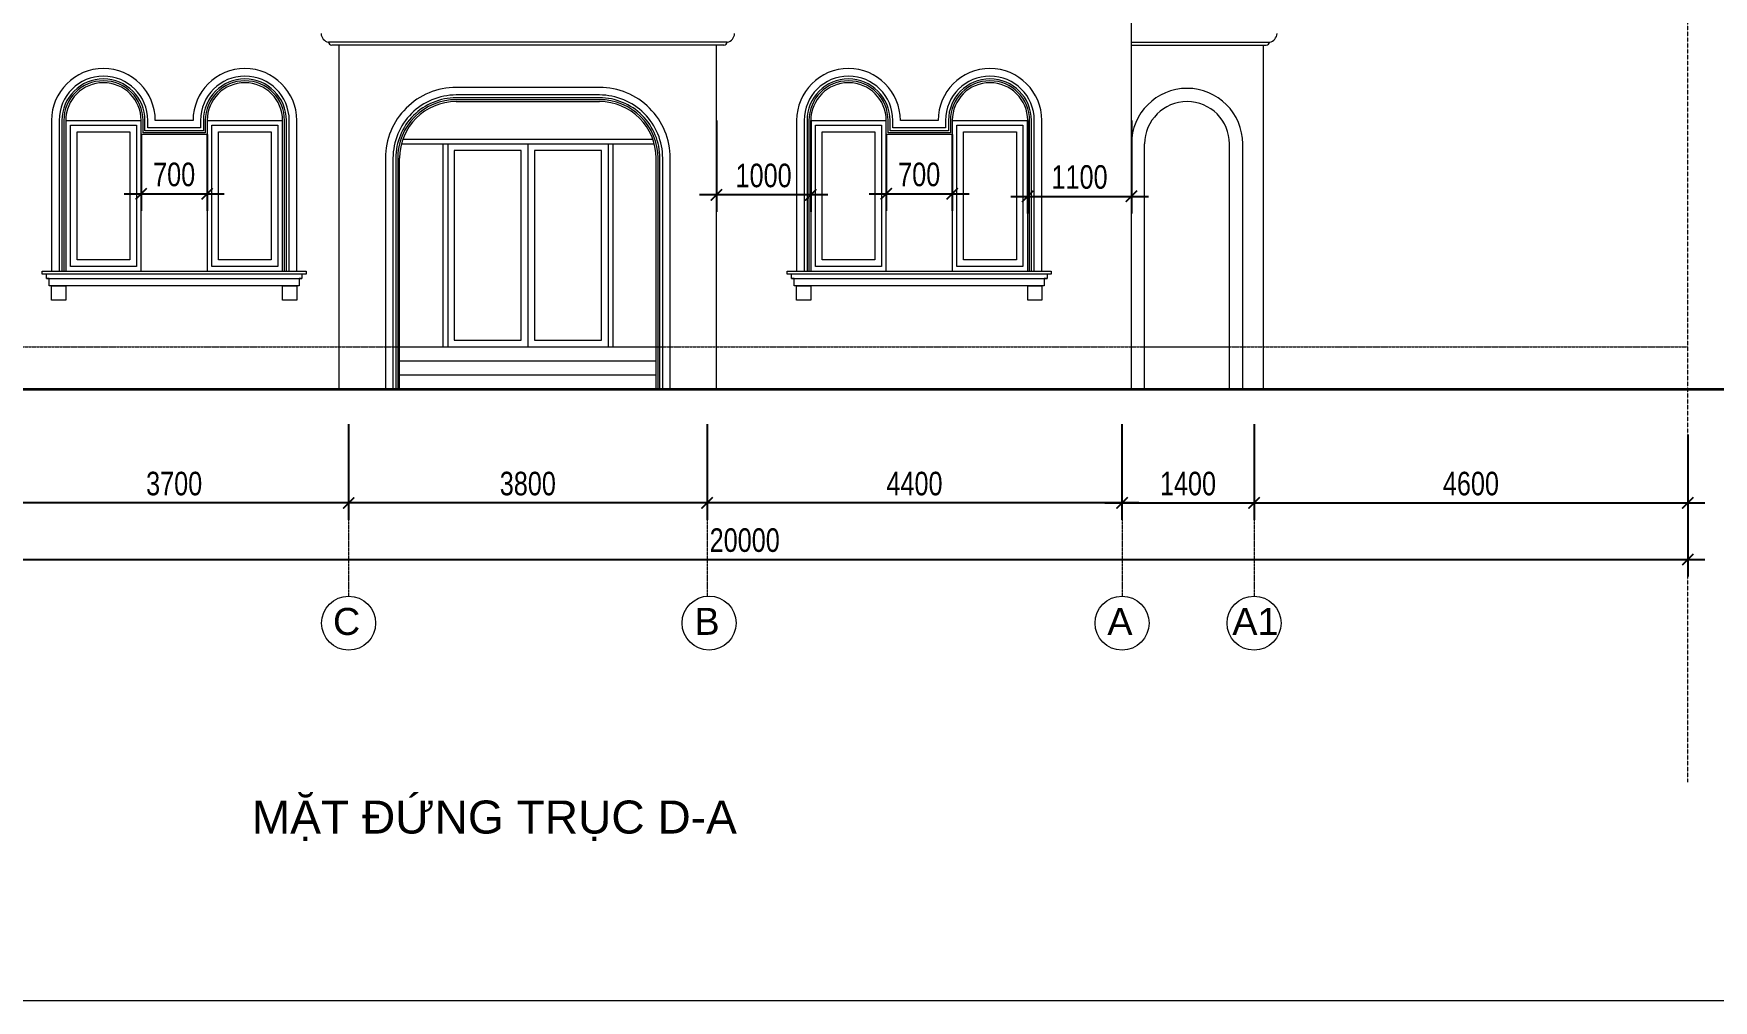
# Model space of a CAD drawing. Header units: millimetres. Extents: x 33748 to 451939, y -263262 to 62681.
# Drawn here: x 283515 to 301326, y -194383 to -184127 of the extents above; entities that cross this region are included whole.
import ezdxf
from ezdxf.enums import TextEntityAlignment as Align

# ---------------------------------------------------------------- set-up
doc = ezdxf.new("R2010")
doc.units = ezdxf.units.MM
doc.header["$PDMODE"] = 98
doc.linetypes.add('CENTER', pattern=[50.8, 31.75, -6.35, 6.35, -6.35])
doc.linetypes.add('HIDDEN', pattern=[0.375, 0.25, -0.125])
doc.layers.get('Defpoints').update_dxf_attribs({"color": 202, "lineweight": 13})
for name, color, linetype, lineweight in [('-CENTER', 143, 'CENTER', 13), ('-DOOR', 137, 'Continuous', 9), ('-HATCH', 8, 'Continuous', 5), ('-KH', 143, 'Continuous', 13), ('-LINE1', 7, 'Continuous', 18), ('-RANH GIOI KHU DAT', 12, 'CENTER', 18), ('-TEXT', 7, 'Continuous', 15), ('-WALL', 4, 'Continuous', 35)]:
    doc.layers.add(name, color=color, linetype=linetype, lineweight=lineweight)
for name, color, linetype in [('-HATCH CONCRETE', 54, 'Continuous'), ('1-NETMANH', 8, 'Continuous'), ('12. NET DIM', 9, 'Continuous')]:
    doc.layers.add(name, color=color, linetype=linetype)
doc.styles.add('1', font='arial.ttf')
doc.styles.add('AVANH', font='', dxfattribs={"width": 0.8})
doc.styles.get("Standard").update_dxf_attribs({"font": 'arial.ttf'})
doc.styles.get('AVANH').set_extended_font_data('.VnAvantH')
doc.dimstyles.new('C_100A3', dxfattribs={"dimscale": 100, "dimtxt": 2.5, "dimasz": 1.2, "dimexe": 1.8, "dimexo": 0, "dimgap": 0.75, "dimtad": 1, "dimdec": 0, "dimzin": 0, "dimdsep": 46, "dimtxsty": 'AVANH', "dimblk": 'ARCHTICK', "dimcen": 0, "dimdle": 1.8, "dimclrd": 256, "dimclre": 256, "dimclrt": 7, "dimadec": 0, "dimazin": 0, "dimtfac": 0.0001, "dimtdec": 0, "dimtix": 1, "dimtmove": 2, "dimatfit": 3, "dimldrblk": 'ARCHTICK', "dimfxl": 1.8, "dimtolj": 1, "dimtzin": 0, "dimarcsym": 0})

# ---------------------------------------------------------------- blocks, each defined once
blk = doc.blocks.new('_ARCHTICK')
at = {"const_width": 0.15}
blk.add_lwpolyline([(-0.5, -0.5), (0.5, 0.5)], dxfattribs=at)
blk = doc.blocks.new('*D1023')
at = {"layer": '12. NET DIM', "lineweight": -2, "transparency": 16777216}
for p, q in [((290655, -188270), (290655, -189286)), ((295055, -188270), (295055, -189286)), ((295235, -189106), (290475, -189106))]:
    blk.add_line(p, q, dxfattribs=at)
at = {"layer": 'Defpoints', "color": 0, "transparency": 16777216}
for p in [(290655, -188270), (295055, -188270), (290655, -189106)]:
    blk.add_point(p, dxfattribs=at)
at = {"layer": '12. NET DIM', "lineweight": -2, "transparency": 16777216, "xscale": 120, "yscale": 120, "zscale": 120, "rotation": 180}
blk.add_blockref('_ARCHTICK', (290655, -189106), dxfattribs=at)
at = {"layer": '12. NET DIM', "lineweight": -2, "transparency": 16777216, "xscale": 120, "yscale": 120, "zscale": 120}
blk.add_blockref('_ARCHTICK', (295055, -189106), dxfattribs=at)
at = {"layer": '12. NET DIM', "color": 7, "transparency": 16777216, "insert": (292855, -188902), "char_height": 250, "attachment_point": 5, "style": 'AVANH'}
blk.add_mtext('\\A1;4400', dxfattribs=at)
blk = doc.blocks.new('*D1024')
at = {"layer": '12. NET DIM', "lineweight": -2, "transparency": 16777216}
for p, q in [((286855, -188270), (286855, -189286)), ((290655, -188270), (290655, -189286)), ((290835, -189106), (286675, -189106))]:
    blk.add_line(p, q, dxfattribs=at)
at = {"layer": 'Defpoints', "color": 0, "transparency": 16777216}
for p in [(286855, -188270), (290655, -188270), (286855, -189106)]:
    blk.add_point(p, dxfattribs=at)
at = {"layer": '12. NET DIM', "lineweight": -2, "transparency": 16777216, "xscale": 120, "yscale": 120, "zscale": 120, "rotation": 180}
blk.add_blockref('_ARCHTICK', (286855, -189106), dxfattribs=at)
at = {"layer": '12. NET DIM', "lineweight": -2, "transparency": 16777216, "xscale": 120, "yscale": 120, "zscale": 120}
blk.add_blockref('_ARCHTICK', (290655, -189106), dxfattribs=at)
at = {"layer": '12. NET DIM', "color": 7, "transparency": 16777216, "insert": (288755, -188902), "char_height": 250, "attachment_point": 5, "style": 'AVANH'}
blk.add_mtext('\\A1;3800', dxfattribs=at)
blk = doc.blocks.new('*D1025')
at = {"layer": '12. NET DIM', "lineweight": -2, "transparency": 16777216}
for p, q in [((283155, -188270), (283155, -189286)), ((286855, -188270), (286855, -189286)), ((287035, -189106), (282975, -189106))]:
    blk.add_line(p, q, dxfattribs=at)
at = {"layer": 'Defpoints', "color": 0, "transparency": 16777216}
for p in [(283155, -188270), (286855, -188270), (283155, -189106)]:
    blk.add_point(p, dxfattribs=at)
at = {"layer": '12. NET DIM', "lineweight": -2, "transparency": 16777216, "xscale": 120, "yscale": 120, "zscale": 120, "rotation": 180}
blk.add_blockref('_ARCHTICK', (283155, -189106), dxfattribs=at)
at = {"layer": '12. NET DIM', "lineweight": -2, "transparency": 16777216, "xscale": 120, "yscale": 120, "zscale": 120}
blk.add_blockref('_ARCHTICK', (286855, -189106), dxfattribs=at)
at = {"layer": '12. NET DIM', "color": 7, "transparency": 16777216, "insert": (285005, -188902), "char_height": 250, "attachment_point": 5, "style": 'AVANH'}
blk.add_mtext('\\A1;3700', dxfattribs=at)
blk = doc.blocks.new('*D1011')
at = {"layer": '12. NET DIM', "lineweight": -2, "transparency": 16777216}
for p, q in [((295055, -188270), (295055, -189286)), ((296455, -188270), (296455, -189286)), ((294875, -189106), (296635, -189106))]:
    blk.add_line(p, q, dxfattribs=at)
at = {"layer": 'Defpoints', "color": 0, "transparency": 16777216}
for p in [(295055, -188270), (296455, -188270), (296455, -189106)]:
    blk.add_point(p, dxfattribs=at)
at = {"layer": '12. NET DIM', "lineweight": -2, "transparency": 16777216, "xscale": 120, "yscale": 120, "zscale": 120, "rotation": 180}
blk.add_blockref('_ARCHTICK', (295055, -189106), dxfattribs=at)
at = {"layer": '12. NET DIM', "lineweight": -2, "transparency": 16777216, "xscale": 120, "yscale": 120, "zscale": 120}
blk.add_blockref('_ARCHTICK', (296455, -189106), dxfattribs=at)
at = {"layer": '12. NET DIM', "color": 7, "transparency": 16777216, "insert": (295755, -188902), "char_height": 250, "attachment_point": 5, "style": 'AVANH'}
blk.add_mtext('\\A1;1400', dxfattribs=at)
blk = doc.blocks.new('*D996')
at = {"layer": '12. NET DIM', "lineweight": -2, "transparency": 16777216}
for p, q in [((281055, -188270), (281055, -189886)), ((301055, -188381), (301055, -189886)), ((280875, -189706), (301235, -189706))]:
    blk.add_line(p, q, dxfattribs=at)
at = {"layer": 'Defpoints', "color": 0, "transparency": 16777216}
for p in [(281055, -188270), (301055, -188381), (301055, -189706)]:
    blk.add_point(p, dxfattribs=at)
at = {"layer": '12. NET DIM', "lineweight": -2, "transparency": 16777216, "xscale": 120, "yscale": 120, "zscale": 120, "rotation": 180}
blk.add_blockref('_ARCHTICK', (281055, -189706), dxfattribs=at)
at = {"layer": '12. NET DIM', "lineweight": -2, "transparency": 16777216, "xscale": 120, "yscale": 120, "zscale": 120}
blk.add_blockref('_ARCHTICK', (301055, -189706), dxfattribs=at)
at = {"layer": '12. NET DIM', "color": 7, "transparency": 16777216, "insert": (291055, -189502), "char_height": 250, "attachment_point": 5, "style": 'AVANH'}
blk.add_mtext('\\A1;20000', dxfattribs=at)
blk = doc.blocks.new('*D997')
at = {"layer": '12. NET DIM', "lineweight": -2, "transparency": 16777216}
for p, q in [((296455, -188270), (296455, -189286)), ((301055, -188381), (301055, -189286)), ((296275, -189106), (301235, -189106))]:
    blk.add_line(p, q, dxfattribs=at)
at = {"layer": 'Defpoints', "color": 0, "transparency": 16777216}
for p in [(296455, -188270), (301055, -188381), (301055, -189106)]:
    blk.add_point(p, dxfattribs=at)
at = {"layer": '12. NET DIM', "lineweight": -2, "transparency": 16777216, "xscale": 120, "yscale": 120, "zscale": 120, "rotation": 180}
blk.add_blockref('_ARCHTICK', (296455, -189106), dxfattribs=at)
at = {"layer": '12. NET DIM', "lineweight": -2, "transparency": 16777216, "xscale": 120, "yscale": 120, "zscale": 120}
blk.add_blockref('_ARCHTICK', (301055, -189106), dxfattribs=at)
at = {"layer": '12. NET DIM', "color": 7, "transparency": 16777216, "insert": (298755, -188902), "char_height": 250, "attachment_point": 5, "style": 'AVANH'}
blk.add_mtext('\\A1;4600', dxfattribs=at)
blk = doc.blocks.new('*D1070')
at = {"layer": '-HATCH CONCRETE', "lineweight": -2, "transparency": 16777216}
for p, q in [((284655, -185198), (284655, -186007)), ((285355, -185198), (285355, -186007)), ((284475, -185827), (285535, -185827))]:
    blk.add_line(p, q, dxfattribs=at)
at = {"layer": 'Defpoints', "color": 0, "transparency": 16777216}
for p in [(284655, -185198), (285355, -185198), (285355, -185827)]:
    blk.add_point(p, dxfattribs=at)
at = {"layer": '-HATCH CONCRETE', "lineweight": -2, "transparency": 16777216, "xscale": 120, "yscale": 120, "zscale": 120, "rotation": 180}
blk.add_blockref('_ARCHTICK', (284655, -185827), dxfattribs=at)
at = {"layer": '-HATCH CONCRETE', "lineweight": -2, "transparency": 16777216, "xscale": 120, "yscale": 120, "zscale": 120}
blk.add_blockref('_ARCHTICK', (285355, -185827), dxfattribs=at)
at = {"layer": '-HATCH CONCRETE', "color": 7, "transparency": 16777216, "insert": (285005, -185623), "char_height": 250, "attachment_point": 5, "style": 'AVANH'}
blk.add_mtext('\\A1;700', dxfattribs=at)
blk = doc.blocks.new('ARCHTICK')
at = {"color": 0, "linetype": 'ByBlock', "const_width": 0.15}
blk.add_lwpolyline([(-0.5, -0.5), (0.5, 0.5)], dxfattribs=at)
blk = doc.blocks.new('*D1079')
at = {"layer": '-HATCH CONCRETE', "lineweight": -2, "transparency": 16777216}
for p, q in [((292555, -185198), (292555, -186007)), ((293255, -185198), (293255, -186007)), ((292375, -185827), (293435, -185827))]:
    blk.add_line(p, q, dxfattribs=at)
at = {"layer": 'Defpoints', "color": 0, "transparency": 16777216}
for p in [(292555, -185198), (293255, -185198), (293255, -185827)]:
    blk.add_point(p, dxfattribs=at)
at = {"layer": '-HATCH CONCRETE', "lineweight": -2, "transparency": 16777216, "xscale": 120, "yscale": 120, "zscale": 120, "rotation": 180}
blk.add_blockref('_ARCHTICK', (292555, -185827), dxfattribs=at)
at = {"layer": '-HATCH CONCRETE', "lineweight": -2, "transparency": 16777216, "xscale": 120, "yscale": 120, "zscale": 120}
blk.add_blockref('_ARCHTICK', (293255, -185827), dxfattribs=at)
at = {"layer": '-HATCH CONCRETE', "color": 7, "transparency": 16777216, "insert": (292905, -185623), "char_height": 250, "attachment_point": 5, "style": 'AVANH'}
blk.add_mtext('\\A1;700', dxfattribs=at)
blk = doc.blocks.new('*D1080')
at = {"layer": '-HATCH CONCRETE', "lineweight": -2, "transparency": 16777216}
for p, q in [((294055, -185048), (294055, -186034)), ((295155, -185048), (295155, -186034)), ((293875, -185854), (295335, -185854))]:
    blk.add_line(p, q, dxfattribs=at)
at = {"layer": 'Defpoints', "color": 0, "transparency": 16777216}
for p in [(294055, -185048), (295155, -185048), (295155, -185854)]:
    blk.add_point(p, dxfattribs=at)
at = {"layer": '-HATCH CONCRETE', "lineweight": -2, "transparency": 16777216, "xscale": 120, "yscale": 120, "zscale": 120, "rotation": 180}
blk.add_blockref('_ARCHTICK', (294055, -185854), dxfattribs=at)
at = {"layer": '-HATCH CONCRETE', "lineweight": -2, "transparency": 16777216, "xscale": 120, "yscale": 120, "zscale": 120}
blk.add_blockref('_ARCHTICK', (295155, -185854), dxfattribs=at)
at = {"layer": '-HATCH CONCRETE', "color": 7, "transparency": 16777216, "insert": (294605, -185650), "char_height": 250, "attachment_point": 5, "style": 'AVANH'}
blk.add_mtext('\\A1;1100', dxfattribs=at)
blk = doc.blocks.new('*D1081')
at = {"layer": '-HATCH CONCRETE', "lineweight": -2, "transparency": 16777216}
for p, q in [((290755, -185048), (290755, -186019)), ((291755, -185048), (291755, -186019)), ((291935, -185839), (290575, -185839))]:
    blk.add_line(p, q, dxfattribs=at)
at = {"layer": 'Defpoints', "color": 0, "transparency": 16777216}
for p in [(290755, -185048), (291755, -185048), (290755, -185839)]:
    blk.add_point(p, dxfattribs=at)
at = {"layer": '-HATCH CONCRETE', "lineweight": -2, "transparency": 16777216, "xscale": 120, "yscale": 120, "zscale": 120, "rotation": 180}
blk.add_blockref('_ARCHTICK', (290755, -185839), dxfattribs=at)
at = {"layer": '-HATCH CONCRETE', "lineweight": -2, "transparency": 16777216, "xscale": 120, "yscale": 120, "zscale": 120}
blk.add_blockref('_ARCHTICK', (291755, -185839), dxfattribs=at)
at = {"layer": '-HATCH CONCRETE', "color": 7, "transparency": 16777216, "insert": (291255, -185634), "char_height": 250, "attachment_point": 5, "style": 'AVANH'}
blk.add_mtext('\\A1;1000', dxfattribs=at)

msp = doc.modelspace()

# ---------------------------------------------------------------- linework, layer by layer
at = {"layer": '-CENTER', "ltscale": 0.1}
for p, q in [((277637.2, -187448.5), (301055.1, -187448.5)), ((286855.4, -188269.9), (286855.4, -190094.6)), ((290655.4, -188269.9), (290655.4, -190094.6)), ((295055.4, -188269.9), (295055.4, -190094.6)), ((296455.4, -188269.9), (296455.4, -190094.6))]:
    msp.add_line(p, q, dxfattribs=at)
at = {"layer": '-DOOR', "lineweight": 9}
for points in [[(284605.2, -186598.5), (283905.2, -186598.5), (283905.2, -185098.5), (284605.2, -185098.5)], [(284535.2, -186528.5), (283975.2, -186528.5), (283975.2, -185168.5), (284535.2, -185168.5)], [(286105.2, -186598.5), (285405.2, -186598.5), (285405.2, -185098.5), (286105.2, -185098.5)], [(286035.2, -186528.5), (285475.2, -186528.5), (285475.2, -185168.5), (286035.2, -185168.5)], [(292505.4, -186598.5), (291805.4, -186598.5), (291805.4, -185098.5), (292505.4, -185098.5)], [(292435.4, -186528.5), (291875.4, -186528.5), (291875.4, -185168.5), (292435.4, -185168.5)], [(294005.4, -186598.5), (293305.4, -186598.5), (293305.4, -185098.5), (294005.4, -185098.5)], [(293935.4, -186528.5), (293375.4, -186528.5), (293375.4, -185168.5), (293935.4, -185168.5)]]:
    msp.add_lwpolyline(points, close=True, dxfattribs=at)
at = {"layer": '-DOOR'}
for points in [[(287414.4, -185298.5), (290096.3, -185298.5)], [(287429.7, -185248.5), (290081, -185248.5)], [(287855.4, -185298.5), (287855.4, -187448.5)], [(287905.4, -185298.5), (287905.4, -187448.5)], [(288755.4, -185298.5), (288755.4, -187448.5)], [(289605.4, -185298.5), (289605.4, -187448.5)], [(289655.4, -185298.5), (289655.4, -187448.5)]]:
    msp.add_lwpolyline(points, dxfattribs=at)
for points in [[(288685.4, -185368.5), (287975.4, -185368.5), (287975.4, -187378.5), (288685.4, -187378.5)], [(289535.4, -185368.5), (288825.4, -185368.5), (288825.4, -187378.5), (289535.4, -187378.5)]]:
    msp.add_lwpolyline(points, close=True, dxfattribs=at)
at = {"layer": '-HATCH'}
for p, q in [((286405.2, -186678.5), (283605.2, -186678.5)), ((286360.2, -186678.5), (283650.2, -186678.5)), ((283650.2, -186723.5), (286360.2, -186723.5)), ((283680.2, -186723.5), (286330.2, -186723.5)), ((286230.2, -186678.5), (283780.2, -186678.5)), ((286185.2, -186678.5), (283825.2, -186678.5)), ((283825.2, -186723.5), (286185.2, -186723.5)), ((283855.2, -186723.5), (286155.2, -186723.5)), ((286405.2, -186678.5), (285105.2, -186678.5)), ((286360.2, -186678.5), (285150.2, -186678.5)), ((285150.2, -186723.5), (286360.2, -186723.5)), ((285180.2, -186723.5), (286330.2, -186723.5)), ((294305.4, -186678.5), (291505.4, -186678.5)), ((294260.4, -186678.5), (291550.4, -186678.5)), ((291550.4, -186723.5), (294260.4, -186723.5)), ((291580.4, -186723.5), (294230.4, -186723.5)), ((294130.4, -186678.5), (291680.4, -186678.5)), ((294085.4, -186678.5), (291725.4, -186678.5)), ((291725.4, -186723.5), (294085.4, -186723.5)), ((291755.4, -186723.5), (294055.4, -186723.5)), ((294305.4, -186678.5), (293005.4, -186678.5)), ((294260.4, -186678.5), (293050.4, -186678.5)), ((293050.4, -186723.5), (294260.4, -186723.5)), ((293080.4, -186723.5), (294230.4, -186723.5))]:
    msp.add_line(p, q, dxfattribs=at)
for points in [[(287395.4, -187448.5), (290115.4, -187448.5)], [(287395.4, -187598.5), (290115.4, -187598.5)], [(287395.4, -187748.5), (290115.4, -187748.5)]]:
    msp.add_lwpolyline(points, dxfattribs=at)
at = {"layer": '-KH'}
for centre in [(286855.4, -190380.9), (290677.2, -190380.1), (295055.4, -190380.9), (296455.4, -190380.9)]:
    msp.add_circle(centre, 286.3, dxfattribs=at)
at = {"layer": '-LINE1'}
for p, q in [((295155.4, -187898.5), (295155.4, -180548.5)), ((286755.4, -187898.5), (286755.4, -184248.5)), ((290755.4, -187898.5), (290755.4, -184248.5)), ((296555.4, -187898.5), (296555.4, -184248.5)), ((287995.4, -184848.5), (289515.4, -184848.5)), ((295295.4, -187898.5), (295295.4, -185298.5)), ((296195.4, -187898.5), (296195.4, -185298.5)), ((296335.4, -187898.5), (296335.4, -185298.5)), ((287395.4, -187898.5), (287395.4, -185448.5)), ((290115.4, -187898.5), (290115.4, -185448.5))]:
    msp.add_line(p, q, dxfattribs=at)
at = {"layer": '-LINE1', "lineweight": 20}
for p, q in [((290834.4, -184248.5), (286676.3, -184248.5)), ((295155.4, -184248.5), (296585.4, -184248.5))]:
    msp.add_line(p, q, dxfattribs=at)
at = {"layer": '-LINE1', "color": 0, "lineweight": 20}
for p, q in [((283855.2, -185048.5), (284655.2, -185048.5)), ((285355.2, -185048.5), (286155.2, -185048.5)), ((291755.4, -185048.5), (292555.4, -185048.5)), ((293255.4, -185048.5), (294055.4, -185048.5)), ((285355.2, -185198.5), (284655.2, -185198.5)), ((293255.4, -185198.5), (292555.4, -185198.5))]:
    msp.add_line(p, q, dxfattribs=at)
for points in [[(285205.2, -185048.5), (284805.2, -185048.5, 1), (283705.2, -185048.5), (283705.2, -186648.5)], [(286305.2, -186648.5), (286305.2, -185048.5, 1), (285205.2, -185048.5), (284805.2, -185048.5)], [(293105.4, -185048.5), (292705.4, -185048.5, 1), (291605.4, -185048.5), (291605.4, -186648.5)], [(294205.4, -186648.5), (294205.4, -185048.5, 1), (293105.4, -185048.5), (292705.4, -185048.5)], [(284655.2, -186648.5), (284655.2, -185048.5, 1), (283855.2, -185048.5), (283855.2, -186648.5)], [(286155.2, -186648.5), (286155.2, -185048.5, 1), (285355.2, -185048.5), (285355.2, -186648.5)], [(292555.4, -186648.5), (292555.4, -185048.5, 1), (291755.4, -185048.5), (291755.4, -186648.5)], [(294055.4, -186648.5), (294055.4, -185048.5, 1), (293255.4, -185048.5), (293255.4, -186648.5)]]:
    msp.add_lwpolyline(points, format="xyb", dxfattribs=at)
at = {"layer": '-LINE1'}
msp.add_lwpolyline([(290265.4, -187898.5), (290265.4, -185448.5, 0.4142136), (289515.4, -184698.5), (287995.4, -184698.5, 0.4142136), (287245.4, -185448.5), (287245.4, -187898.5)], format="xyb", dxfattribs=at)
at = {"layer": '-LINE1', "color": 0, "lineweight": 20}
for points in [[(283605.2, -186648.5), (286405.2, -186648.5), (286405.2, -186678.5), (286360.2, -186678.5), (286360.2, -186723.5), (286330.2, -186723.5), (286330.2, -186803.5), (283680.2, -186803.5), (283680.2, -186723.5), (283650.2, -186723.5), (283650.2, -186678.5), (283605.2, -186678.5), (283605.2, -186648.5)], [(291505.4, -186648.5), (294305.4, -186648.5), (294305.4, -186678.5), (294260.4, -186678.5), (294260.4, -186723.5), (294230.4, -186723.5), (294230.4, -186803.5), (291580.4, -186803.5), (291580.4, -186723.5), (291550.4, -186723.5), (291550.4, -186678.5), (291505.4, -186678.5), (291505.4, -186648.5)]]:
    msp.add_lwpolyline(points, dxfattribs=at)
for points in [[(283705.2, -186803.5), (283855.2, -186803.5), (283855.2, -186954.6), (283705.2, -186954.6)], [(286155.2, -186803.5), (286305.2, -186803.5), (286305.2, -186953.5), (286155.2, -186953.5)], [(291605.4, -186803.5), (291755.3, -186803.5), (291755.3, -186954.6), (291605.4, -186954.6)], [(294055.4, -186803.5), (294205.4, -186803.5), (294205.4, -186953.5), (294055.4, -186953.5)]]:
    msp.add_lwpolyline(points, close=True, dxfattribs=at)
at = {"layer": '-LINE1'}
msp.add_lwpolyline([(295295.4, -187448.5), (296195.4, -187448.5)], dxfattribs=at)
at = {"layer": '-LINE1', "lineweight": 20}
for centre, radius, start, end in [((286662.2, -184121.3), 99.6, 183.43242, 257.33807), ((290848.5, -184121.3), 99.6, 282.66193, 356.56758), ((296599.5, -184121.3), 99.6, 282.66193, 356.56758), ((286677.6, -184210.4), 38.2, 192.30578, 268.05394), ((290833.1, -184210.4), 38.2, 271.94606, 347.69422), ((296584.1, -184210.4), 38.2, 271.94606, 347.69422)]:
    msp.add_arc(centre, radius, start, end, dxfattribs=at)
at = {"layer": '-LINE1'}
for centre, radius, start, end in [((287995.4, -185448.5), 600, 90, 180), ((289515.4, -185448.5), 600, 0, 90), ((295745.4, -185298.5), 590, 0, 180), ((295745.4, -185298.5), 450, 0, 180)]:
    msp.add_arc(centre, radius, start, end, dxfattribs=at)
at = {"layer": '-RANH GIOI KHU DAT', "linetype": 'HIDDEN', "ltscale": 10}
msp.add_line((301055.1, -192068.1), (301055.1, -173687.7), dxfattribs=at)
at = {"layer": '-WALL'}
msp.add_lwpolyline([(273947.2, -187898.5), (305447.2, -187898.5)], dxfattribs=at)
at = {"layer": '1-NETMANH', "lineweight": 20}
for p, q in [((290870.4, -184218.5), (286640.4, -184218.5)), ((295155.4, -184218.5), (296621.3, -184218.5))]:
    msp.add_line(p, q, dxfattribs=at)
for points in [[(286225.2, -186648.5), (286225.2, -185048.5, 1), (285285.2, -185048.5), (285285.2, -185128.5), (284725.2, -185128.5), (284725.2, -185048.5, 1), (283785.2, -185048.5), (283785.2, -186648.5)], [(286195.2, -186648.5), (286195.2, -185048.5, 1), (285315.2, -185048.5), (285315.2, -185158.5), (284695.2, -185158.5), (284695.2, -185048.5, 1), (283815.2, -185048.5), (283815.2, -186648.5)], [(286175.2, -186648.5), (286175.2, -185048.5, 1), (285335.2, -185048.5), (285335.2, -185178.5), (284675.2, -185178.5), (284675.2, -185048.5, 1), (283835.2, -185048.5), (283835.2, -186648.5)], [(294125.4, -186648.5), (294125.4, -185048.5, 1), (293185.4, -185048.5), (293185.4, -185128.5), (292625.4, -185128.5), (292625.4, -185048.5, 1), (291685.4, -185048.5), (291685.4, -186648.5)], [(294095.4, -186648.5), (294095.4, -185048.5, 1), (293215.4, -185048.5), (293215.4, -185158.5), (292595.4, -185158.5), (292595.4, -185048.5, 1), (291715.4, -185048.5), (291715.4, -186648.5)], [(294075.4, -186648.5), (294075.4, -185048.5, 1), (293235.4, -185048.5), (293235.4, -185178.5), (292575.4, -185178.5), (292575.4, -185048.5, 1), (291735.4, -185048.5), (291735.4, -186648.5)], [(290185.4, -187898.5), (290185.4, -185448.5, 0.4142136), (289515.4, -184778.5), (287995.4, -184778.5, 0.4142136), (287325.4, -185448.5), (287325.4, -187898.5)], [(290155.4, -187898.5), (290155.4, -185448.5, 0.4142136), (289515.4, -184808.5), (287995.4, -184808.5, 0.4142136), (287355.4, -185448.5), (287355.4, -187898.5)], [(290135.4, -187898.5), (290135.4, -185448.5, 0.4142136), (289515.4, -184828.5), (287995.4, -184828.5, 0.4142136), (287375.4, -185448.5), (287375.4, -187898.5)]]:
    msp.add_lwpolyline(points, format="xyb", dxfattribs=at)
at = {"layer": 'Defpoints'}
msp.add_lwpolyline([(273947.2, -194382.9), (305447.2, -194382.9), (305447.2, -172107.9), (273947.2, -172107.9)], close=True, dxfattribs=at)

# ---------------------------------------------------------------- texts
at = {"layer": '-TEXT', "color": 2, "style": '1'}
for s, height, p in [('C', 286.3, (286833.5, -190362.8)), ('B', 286.3, (290655.4, -190362)), ('A', 286.3, (295033.5, -190362.8)), ('A1', 286.31, (296469.5, -190362.8))]:
    msp.add_text(s, height=height, dxfattribs=at).set_placement(p, align=Align.MIDDLE_CENTER)
at = {"layer": '-TEXT', "color": 4}
msp.add_text('MẶT ĐỨNG TRỤC D-A', height=350, dxfattribs=at).set_placement((288399.9, -192612.9), align=Align.CENTER)

# ---------------------------------------------------------------- dimensions: what is measured, and where the dimension line sits
at = {"layer": '-HATCH CONCRETE'}
for base, p1, p2, picture, middle in [((290755.4, -185838.7), (291755.4, -185048.5), (290755.4, -185048.5), '*D1081', (291255.4, -185634.4)), ((295155.4, -185853.8), (294055.4, -185048.5), (295155.4, -185048.5), '*D1080', (294605.4, -185649.5)), ((285355.2, -185826.9), (284655.2, -185198.5), (285355.2, -185198.5), '*D1070', (285005.2, -185622.6)), ((293255.4, -185826.9), (292555.4, -185198.5), (293255.4, -185198.5), '*D1079', (292905.4, -185622.6))]:
    dim = msp.add_linear_dim(base=base, p1=p1, p2=p2, dimstyle='C_100A3', override={"dimldrblk": 'ARCHTICK'}, dxfattribs=at)
    dim.commit()
    dim.dimension.update_dxf_attribs({"geometry": picture, "text_midpoint": middle})
at = {"layer": '12. NET DIM'}
dim = msp.add_linear_dim(base=(301055.1, -189705.9), p1=(281055.1, -188269.9), p2=(301055.1, -188380.8), dimstyle='C_100A3', dxfattribs=at)
dim.commit()
dim.dimension.update_dxf_attribs({"geometry": '*D996', "text_midpoint": (291055.1, -189501.6)})
for base, p1, p2, picture, middle in [((283155.1, -189105.9), (286855.4, -188269.9), (283155.1, -188269.9), '*D1025', (285005.2, -188901.6)), ((286855.4, -189105.9), (290655.4, -188269.9), (286855.4, -188269.9), '*D1024', (288755.4, -188901.6)), ((290655.4, -189105.9), (295055.4, -188269.9), (290655.4, -188269.9), '*D1023', (292855.4, -188901.6)), ((296455.4, -189105.9), (295055.4, -188269.9), (296455.4, -188269.9), '*D1011', (295755.4, -188901.6)), ((301055.1, -189105.9), (296455.4, -188269.9), (301055.1, -188380.8), '*D997', (298755.2, -188901.6))]:
    dim = msp.add_linear_dim(base=base, p1=p1, p2=p2, angle=180, dimstyle='C_100A3', dxfattribs=at)
    dim.commit()
    dim.dimension.update_dxf_attribs({"geometry": picture, "text_midpoint": middle})

doc.saveas('drawing.dxf')
